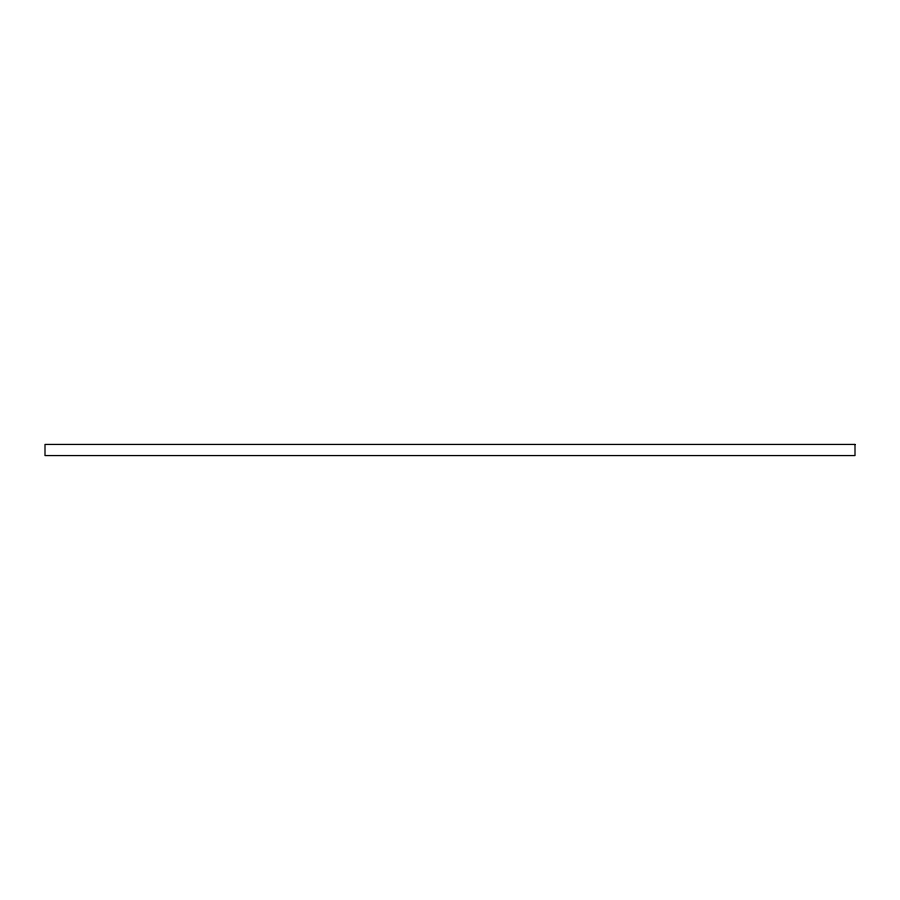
<?xml version="1.0" encoding="UTF-8"?>
<svg xmlns="http://www.w3.org/2000/svg" width="900" height="900" viewBox="0 0 900 900"><rect width="100%" height="100%" fill="white"/><g stroke="black" fill="none" stroke-linecap="round" stroke-linejoin="round"><path stroke-width="1.35" d="M855 444.431L45 444.431L45 455.569L855 455.569L855 444.431"/></g></svg>
